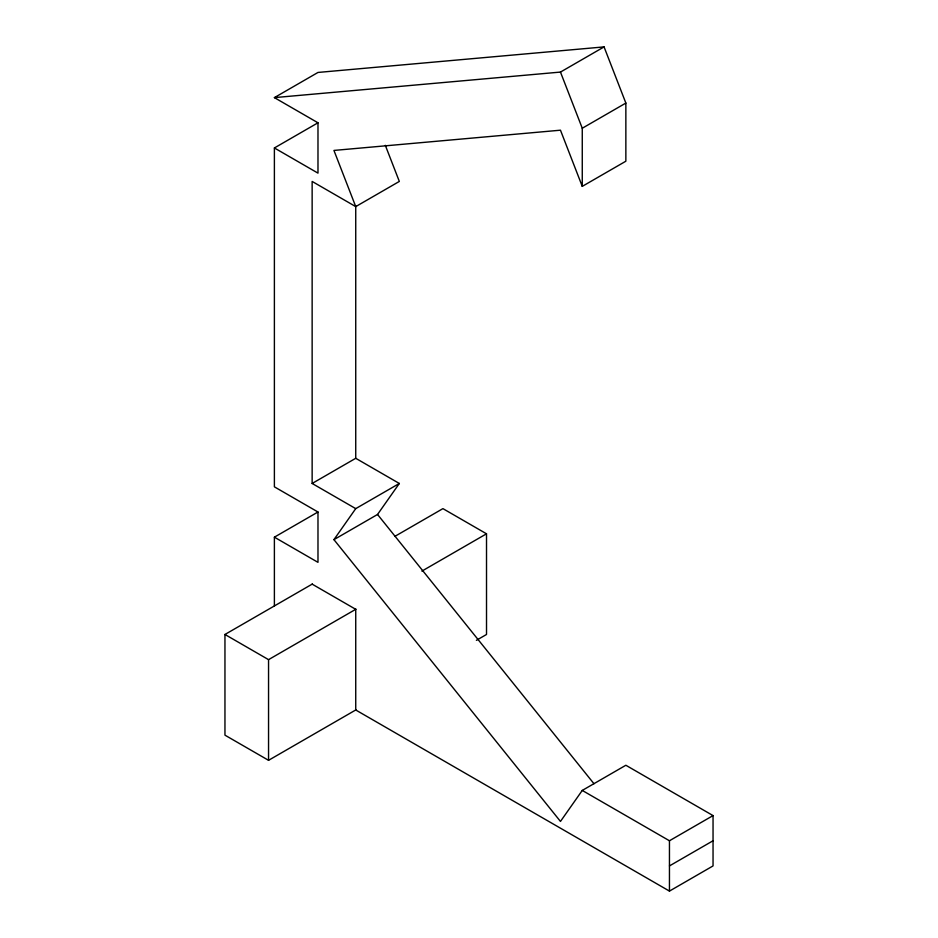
<?xml version="1.0" encoding="UTF-8"?>
<svg xmlns="http://www.w3.org/2000/svg" width="938" height="938" viewBox="0 0 938 938"><rect width="100%" height="100%" fill="white"/><g stroke="black" fill="none" stroke-linecap="round" stroke-linejoin="round"><path stroke-width="1.41" d="M312.143 584.139L355.736 609.313L355.736 709.984L669.451 891.1L713.044 865.926L713.044 815.591L625.857 765.256L582.264 790.429L560.467 821.43L333.94 539.643L355.736 508.631L399.33 483.469L355.736 458.295L312.143 483.469L312.143 181.433L355.736 206.606L399.33 181.433L385.319 145.32M333.94 539.643L377.533 514.47L399.33 483.469M274.388 605.948L274.388 537.169L317.982 562.343L317.982 512.007L274.388 486.834L274.388 147.958L317.982 173.131L317.982 122.796L274.388 97.622L317.982 72.449L604.06 46.9L625.857 103.074L625.857 161.207L582.264 186.369L560.467 130.194L333.94 150.432L355.736 206.606M274.388 147.958L317.982 122.796M274.388 97.622L560.467 72.074L604.06 46.9M582.264 186.369L582.264 128.248L625.857 103.074M274.388 537.169L317.982 512.007M355.994 709.832L268.549 760.319L224.956 735.158L224.956 634.475L312.401 583.999M394.769 536.43L442.924 508.631L486.517 533.804L486.517 634.475L476.387 640.326M224.956 634.475L268.549 659.649L355.994 609.161M421.889 571.113L486.517 533.804M582.264 790.429L669.451 840.765L713.044 815.591M669.451 865.926L713.044 840.765M312.143 483.469L355.736 508.631M377.533 514.47L593.965 783.722M560.467 72.074L582.264 128.248M669.451 840.765L669.451 891.1M355.736 205.879L355.736 458.295M268.549 659.649L268.549 760.319"/></g></svg>
